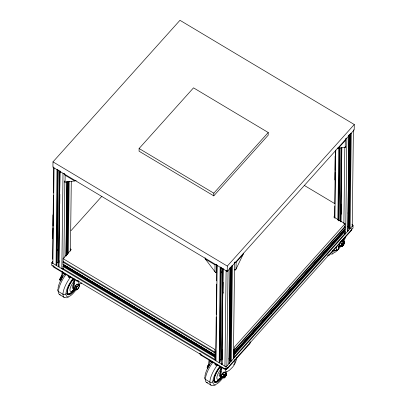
<?xml version="1.0" encoding="UTF-8"?>
<svg xmlns="http://www.w3.org/2000/svg" width="406" height="406" viewBox="0 0 406 406"><rect width="100%" height="100%" fill="white"/><g stroke="black" fill="none" stroke-linecap="round" stroke-linejoin="round"><path stroke-width="0.61" d="M52.607 261.753L51.76 262.697L51.729 265.372L226.035 369.592L353.007 228.02L353.042 225.345L351.956 224.696M52.993 161.872L52.927 167.226L227.238 271.441L354.205 129.869L354.271 124.515L179.965 20.3L52.993 161.872L227.299 266.087L227.238 271.441M52.618 238.758L52.912 214.891M52.607 259.256L52.988 228.273M53.019 225.746L53.389 195.398M53.419 192.87L53.729 167.576M79.028 281.328A3.081 2.512 0.7 0 1 76.622 280.886L54.211 267.488L54.216 266.864A3.081 2.512 0.7 0 1 53.059 265.494M56.48 265.052L57.642 169.576L56.997 169.657L56.079 265.204L56.876 264.524L57.875 170.058M56.804 264.687L57.962 169.845M57.144 250.472L57.16 249.208M57.545 217.596L57.561 216.332M59.073 260.611L59.048 262.509A1.385 1.132 0.7 0 0 58.017 262.301L59.134 170.621M58.794 266.432L59.961 170.962L58.895 266.96L58.718 266.564L59.119 266.072M59.357 237.221L59.479 227.101M59.768 203.71L59.88 194.225M59.469 237.617L59.484 236.353M60.261 172.494L60.281 171.23M214.875 359.411L62.976 268.594L63.153 266.077L63.798 265.443L215.703 356.27L214.911 357.209L214.875 359.411A1.385 0.467 -59.1 0 0 215.682 359.305L215.789 350.454M215.743 354.245L215.195 355.067L63.057 264.372L63.052 262.169A1.385 0.467 -59.1 0 1 63.432 261.083M70.192 248.949L71.258 249.588L63.097 258.688L63.062 261.368L214.962 352.185L215.779 351.271A1.385 0.467 -59.1 0 0 214.952 352.987L214.936 355.164L215.195 355.067M63.458 262.261L63.534 261.418M63.813 265.955L63.828 264.692M63.904 258.368L64.838 181.868M65.691 274.106L64.909 274.882L64.6 274.354A9.242 7.531 0.7 0 1 63.372 272.766M65.077 274.791L65.087 274.344L64.6 274.354M65.945 256.079L66.858 181.472M66.056 255.973L66.96 182M66.356 236.175L66.371 234.912M66.442 235.962L66.457 234.698M66.848 203.086L66.863 201.823M67.081 202.934L67.097 201.67M66.746 254.907L67.64 181.563M67.086 254.77L67.985 181.431M67.178 254.562L68.066 181.852M67.635 254.197L68.523 181.487M68.284 253.486L69.167 181.406M68.325 277.029L68.198 276.202L68.325 277.029A9.242 7.531 0.7 0 0 71.309 277.567M70.436 251.091L71.283 181.538M76.622 280.886L76.627 280.262A3.081 2.512 0.7 0 0 78.576 280.749M78.734 281.419L78.693 284.56L81.809 282.941M139.106 148.52L139.07 151.199L213.774 195.865L268.193 135.188L268.224 132.513L193.52 87.848L139.106 148.52L213.81 193.185L213.774 195.865M250.197 342.339A3.081 2.512 0.7 0 1 249.609 343.923L227.842 368.191A3.081 2.512 0.7 0 1 223.539 368.724L201.127 355.326L201.137 354.702A3.081 2.512 0.7 0 1 199.98 353.332M212.612 361.944L211.825 362.725L211.516 362.193A9.242 7.531 0.7 0 1 210.288 360.609M211.998 362.629L212.617 361.497M215.723 272.375A2.253 1.837 83.3 0 1 214.936 271.71L215.013 264.864L205.451 259.145A2.253 1.837 83.3 0 1 204.979 258.13A1.248 0.421 -59.1 0 1 205.131 257.83M214.962 352.185L214.992 349.505L215.809 348.597M215.246 364.872L215.114 364.045L215.246 364.872A9.242 7.531 0.7 0 0 218.23 365.405M215.287 358.407L215.307 359.071L215.687 358.904M215.302 357.321L215.317 357.732L215.566 357.62M215.342 354.164L215.622 353.261M215.353 353.078L215.774 351.672M216.667 271.822L216.753 264.951M215.819 347.922L216.195 316.944M216.231 314.411L216.601 284.063M216.637 280.901L216.834 264.737M219.58 362.568L220.747 267.097L220.138 267.194L219.184 362.72L219.976 362.04L220.976 267.574M219.905 362.203L221.067 267.366M221.057 272.857L221.072 271.594M220.016 359.955L221.118 359.817L222.239 268.143M221.894 363.954L223.061 268.483L221.996 364.481L221.823 364.08L222.224 363.588M222.158 359.396L222.28 349.277M222.569 325.886L222.691 315.767M222.975 292.376L223.102 282.256M223.082 293.406L223.097 292.142M223.539 368.724L223.549 368.1A3.081 2.512 0.7 0 0 227.852 367.567L227.842 368.191M225.65 369.262L225.614 372.403L229.324 370.353L232.521 367.227A20.919 19.366 -88.1 0 0 234.206 364.811L235.911 361.218L236.972 357.402M226.035 369.592L226.071 366.912L353.042 225.345M229.568 324.841L229.583 323.577M230.293 291.599L230.309 290.336M228.669 358.884L229.771 358.747L230.892 267.067M230.618 361.198L231.785 265.727L232.405 265.676L231.268 361.117L230.867 361.274L230.019 360.67L231.242 266.3M230.172 360.929L231.324 266.722M233.689 356.128L233.683 356.676A0.695 0.325 41.9 0 1 233.272 356.818M233.739 351.885L233.607 351.256M233.754 350.799L233.76 350.251A0.695 0.325 41.9 0 0 233.597 349.87M234.759 262.185A1.385 1.132 0.7 0 1 234.582 263.25L233.414 358.721A1.385 1.132 0.7 0 0 233.206 357.209A1.385 0.655 41.9 0 0 234.242 357.011L234.267 354.869L344.912 231.527L344.679 231.136L343.841 230.715L233.572 353.702M233.47 352.474L234.277 352.763L234.318 350.586A1.385 0.655 41.9 0 0 233.623 349.414M234.871 363.583L234.922 359.396M235.013 269.965A1.248 1.015 0.7 0 0 235.348 269.934A2.253 2.05 82.4 0 0 236.033 269.092L236.125 262.246L243.087 254.481A2.253 2.05 82.4 0 0 243.336 253.374A1.248 0.589 41.9 0 0 243.133 253.121M249.609 343.923L249.619 343.298A3.081 2.512 0.7 0 0 250.203 341.715M327.743 255.871A3.081 2.512 0.7 0 0 329.418 254.938L329.428 254.313A3.081 2.512 0.7 0 1 327.754 255.247M334.823 179.939L335.112 156.071M334.605 217.352L334.742 205.969M334.772 203.442L335.153 172.459M335.183 169.931L335.417 150.961M334.914 218.296L335.752 150.012M336.493 246.736L336.447 250.324L333.164 250.629M337.868 220.062L338.746 147.982M338.513 219.981L339.396 147.906M338.741 220.463L339.629 147.748M338.822 220.884L339.71 148.175M339.609 161.253L339.624 159.989M339.72 161.146L339.736 159.883M340.005 221.026L340.903 147.682M340.827 221.366L341.73 147.393M340.928 221.894L341.842 147.287M341.121 214.282L341.243 204.162M341.522 181.401L341.649 171.286M341.593 184.963L341.613 183.7M343.806 229.979L343.801 231.222M343.882 223.655L344.816 147.155M337.457 147.951A1.248 0.589 41.9 0 1 337.655 148.205A2.253 0.548 25.7 0 0 338.33 148.276L345.217 147.368L345.303 140.512A2.263 2.06 82.4 0 0 345.552 139.425L345.465 138.948M234.242 357.011L344.887 233.643L344.912 231.527M233.917 352.743L344.562 229.375L344.912 229.415L344.968 227.218A1.385 0.655 41.9 0 0 344.466 226.243M345.009 223.736L344.978 226.411L234.328 349.784L234.363 347.105L345.009 223.736L333.803 217.037L334.62 216.129M348.201 213.657L348.216 212.394M348.612 180.147L348.627 178.884M349.023 146.637L349.038 145.373M348.439 213.505L348.455 212.242M348.85 179.995L348.866 178.731M347.48 226.416L348.581 226.279L349.698 134.599M350.043 134.467L348.83 228.233L349.678 228.801L350.073 228.649L351.241 133.178L350.632 133.275L349.429 228.73M348.982 228.461L350.134 134.254M329.418 254.938L351.185 230.669L351.195 230.04A3.081 2.512 0.7 0 0 351.784 228.456M64.63 173.768L64.671 174.25A2.263 1.842 83.3 0 0 65.138 175.245M214.901 357.295L63.001 266.478M234.292 352.723L344.943 229.329M61.301 279.495L62.214 271.619M62.133 278.049L62.839 271.99M74.034 289.64A4.014 1.35 -59.1 0 1 73.166 288.534L74.293 278.841M75.749 289.26A4.014 1.35 -59.1 0 1 73.79 288.905L74.841 279.82M208.217 367.339L209.06 360.066M209.054 365.892L209.684 360.437M221.087 377.428A4.014 1.35 -59.1 0 1 220.088 376.372L221.138 367.288M222.838 376.925A4.014 1.35 -59.1 0 1 220.707 376.748L221.833 367.054M215.307 357.295L215.708 356.732L214.622 356.057M74.425 288.361L75.191 286.25A2.913 0.979 -59.1 0 1 75.404 285.895L76.901 284.225A2.913 0.979 -59.1 0 1 77.11 284.109L79.302 285.423A2.913 0.979 -59.1 0 1 79.297 285.662A5.232 4.273 61.2 0 1 79.058 286.803A5.232 4.273 61.2 0 1 78.531 287.773A2.913 0.979 -59.1 0 1 78.322 288.133A5.232 4.268 0.7 0 1 77.713 289.052A5.232 4.268 0.7 0 1 76.82 289.798A2.913 0.979 -59.1 0 1 76.612 289.914L74.42 288.605A2.913 0.979 -59.1 0 1 74.425 288.361L76.825 289.803M236.038 269.097L243.087 254.481M74.039 289.463L73.268 290.98L72.948 290.848M230.075 360.533L230.471 360.086M71.035 230.644L101.86 196.271M213.81 193.185L268.224 132.513M216.545 271.447L215.723 272.365A1.248 1.015 0.7 0 0 216.053 272.314M227.299 266.087L354.271 124.515M338.335 148.281L345.303 140.512M215.424 354.154L215.682 353.865M289.082 288.565L289.93 287.626M289.077 289.113L289.92 288.174M234.318 350.586L344.968 227.218M344.095 230.765L233.45 354.133L234.262 354.844M233.952 353.631L235.257 352.19M237.368 349.835L239.053 347.952M241.59 345.13L242.433 344.186M244.544 341.832L246.234 339.949M247.924 338.066L249.614 336.183M252.146 333.356L252.994 332.412M255.105 330.063L256.79 328.175M258.48 326.292L260.17 324.409M265.661 318.289L267.351 316.406M269.041 314.523L270.731 312.64M276.217 306.515L277.907 304.632M279.597 302.749L281.708 300.394M286.778 294.746L288.468 292.863M290.153 290.98L292.269 288.625M297.334 282.972L299.024 281.089M301.135 278.734L302.825 276.851M307.89 271.203L309.58 269.32M311.691 266.965L313.381 265.082M315.919 262.256L316.761 261.312M318.451 259.429L320.141 257.546M322.252 255.191L323.942 253.308M326.475 250.482L327.317 249.543M329.007 247.66L330.697 245.772M332.808 243.422L334.498 241.534M337.031 238.713L337.878 237.769M339.568 235.886L341.253 234.003M237.474 349.982L238.322 349.043M245.503 341.04L246.346 340.096M248.036 338.213L248.878 337.269M256.059 329.266L256.902 328.322M258.592 326.439L259.439 325.5M266.615 317.492L267.463 316.553M277.176 305.723L278.019 304.779M279.709 302.896L280.551 301.957M287.732 293.949L288.575 293.01M298.288 282.18L299.136 281.236M308.849 270.406L309.692 269.467M319.405 258.637L320.253 257.693M329.966 246.863L330.809 245.919M340.522 235.089L341.365 234.15M233.897 354.402L344.542 231.034M234.967 353.631L233.526 355.499M252.283 334.321L253.126 333.382M270.863 313.605L271.71 312.661M326.185 251.923L327.033 250.979M212.003 362.182L211.516 362.193M216.195 264.392L215.804 264.61A2.263 0.766 -37 0 1 215.018 264.859M68.34 297.359L66.655 297.842M333.159 253.745L331.474 254.222M215.256 385.203L212.998 385.7M340.766 245.437A4.014 1.35 -59.1 0 1 339.639 246.33L338.371 246.681L338.751 248.345L338.015 249.604A20.919 6.532 24.1 0 1 337.026 250.167L336.569 250.299M56.363 262.504L58.017 262.301M225.046 376.509L225.284 376.484A1.254 0.421 -59.1 0 0 225.949 374.697A1.254 0.421 -59.1 0 0 224.675 376.057A1.254 0.421 -59.1 0 0 225.249 376.524M68.309 276.577L68.33 276.587A9.242 7.531 0.7 0 0 70.553 277.059M215.226 364.421L215.251 364.426A9.242 7.531 0.7 0 0 217.469 364.903M219.864 378.691L220.189 378.823L220.96 377.301A7.085 2.385 -59.1 0 1 216.84 377.849A7.085 2.385 -59.1 0 1 221.057 369.095L220.336 366.679A10.485 3.527 -59.1 0 0 214.099 380.057A10.485 3.527 -59.1 0 0 221.087 377.758M304.398 185.476L334.889 203.705M342.679 239.687L343.303 240.058A4.014 1.35 -59.1 0 1 343.121 241.408M340.426 242.23A5.232 4.268 0.7 0 1 340.964 241.438A5.232 4.268 0.7 0 1 341.862 240.692A2.913 0.979 -59.1 0 1 342.065 240.575L344.521 242.042A2.913 0.979 -59.1 0 1 344.516 242.286A5.232 4.273 61.2 0 1 344.278 243.422A5.232 4.273 61.2 0 1 343.75 244.392M341.857 240.692L344.516 242.286M340.36 242.362L342.075 243.387A5.232 4.268 0.7 0 0 342.968 242.636A5.232 4.268 0.7 0 0 343.572 241.717A2.913 0.979 -59.1 0 1 343.786 241.6L344.501 242.032M343.75 244.397A2.913 0.979 -59.1 0 1 343.537 244.752A5.232 4.268 0.7 0 1 342.933 245.671A5.232 4.268 0.7 0 1 342.04 246.417A2.913 0.979 -59.1 0 1 341.832 246.538L341.096 246.097A2.913 0.979 -59.1 0 1 341.101 245.853A5.232 4.273 61.2 0 0 341.624 244.884A5.232 4.273 61.2 0 0 341.862 243.742L340.147 242.717A5.232 4.273 61.2 0 0 339.624 243.686A5.232 4.273 61.2 0 0 339.386 244.828A2.913 0.979 -59.1 0 0 339.38 245.067L340.111 245.508A2.913 0.979 -59.1 0 0 340.248 245.437M339.38 244.828L342.04 246.422M339.38 245.067L341.832 246.538M339.015 245.96L339.639 246.33M336.401 249.791L337.026 250.167M234.272 269.29L235.348 269.934M63.097 258.688L214.992 349.505M63.052 262.169L214.952 352.987M233.582 364.436L234.206 364.811M63.026 264.281L214.926 355.103M215.52 355.58L64.711 265.412A1.385 0.467 -59.1 0 1 64.249 266.148M127.514 303.343L128.6 303.992M129.692 304.642L130.778 305.297M204.279 349.241L205.365 349.891M63.605 265.544L215.5 356.361M88.315 280.536L89.401 281.191M91.035 282.165L92.669 283.139M99.201 287.047L100.835 288.021M110.092 293.558L111.726 294.533M112.812 295.187L113.903 295.837M115.537 296.811L116.623 297.466M118.258 298.44L119.892 299.415M120.978 300.07L122.069 300.719M123.703 301.694L124.789 302.348M159.634 323.181L161.268 324.155M162.359 324.805L163.445 325.46M165.08 326.434L166.171 327.084M167.8 328.063L169.434 329.038M175.971 332.945L177.6 333.92M184.136 337.828L185.222 338.477M186.856 339.457L188.491 340.431M206.456 351.175L207.547 351.824M63.275 265.905L215.175 356.727M51.76 262.697L226.071 366.912M226.619 373.5L224.163 372.033A2.913 0.979 -59.1 0 0 223.955 372.15A5.232 4.268 0.7 0 0 223.067 372.901A5.232 4.268 0.7 0 0 222.463 373.819A2.913 0.979 -59.1 0 0 222.244 374.175A5.232 4.273 61.2 0 0 221.722 375.144A5.232 4.273 61.2 0 0 221.483 376.286A2.913 0.979 -59.1 0 0 221.478 376.524L223.929 377.996A2.913 0.979 -59.1 0 0 224.137 377.879A5.232 4.268 0.7 0 0 225.031 377.128A5.232 4.268 0.7 0 0 225.635 376.21A2.913 0.979 -59.1 0 0 225.848 375.854A5.232 4.273 61.2 0 0 226.375 374.88A5.232 4.273 61.2 0 0 226.609 373.738A2.913 0.979 -59.1 0 0 226.619 373.5L225.883 373.058A2.913 0.979 -59.1 0 0 225.675 373.175A5.232 4.268 0.7 0 1 225.066 374.093A5.232 4.268 0.7 0 1 224.173 374.845A2.913 0.979 -59.1 0 0 223.965 375.2A5.232 4.273 61.2 0 1 223.721 376.342A5.232 4.273 61.2 0 1 223.193 377.311A2.913 0.979 -59.1 0 0 223.193 377.555L223.914 377.986M76.901 284.225L79.297 285.662M223.955 372.15L226.614 373.743M75.521 285.296L76.145 285.667M222.437 373.134L223.061 373.51M59.915 279.932L59.885 279.912A2.913 0.979 -59.1 0 1 59.87 279.663A5.232 4.273 61.2 0 1 60.108 278.521A5.232 4.273 61.2 0 1 60.636 277.552A2.913 0.979 -59.1 0 1 60.849 277.191L61.707 277.709M75.404 285.895L76.861 286.768A5.232 4.268 0.7 0 0 77.749 286.017A5.232 4.268 0.7 0 0 78.353 285.093A2.913 0.979 -59.1 0 1 78.566 284.982L79.287 285.413M222.458 373.819L224.178 374.845M60.636 277.552L61.494 278.064M75.191 286.25L76.648 287.123A5.232 4.273 61.2 0 1 76.404 288.265A5.232 4.273 61.2 0 1 75.881 289.234A2.913 0.979 -59.1 0 0 75.881 289.478L76.597 289.909M224.584 372.53A2.619 0.883 -59.1 0 0 222.189 374.144L223.965 375.2M59.87 279.663L61.159 280.434M221.478 376.286L224.137 377.879M59.865 279.901L60.727 280.414M73.166 288.534L73.79 288.905M220.088 376.372L220.707 376.748M59.581 294.624L64.062 297.309M206.497 382.467L210.978 385.147M222.209 376.966L221.706 376.666M60.601 280.343L59.997 279.983M224.396 372.17L224.899 372.475A2.913 0.979 -59.1 0 1 224.894 372.713A5.232 4.273 61.2 0 0 224.772 372.896M77.11 284.109L77.845 284.55A2.913 0.979 -59.1 0 1 77.84 284.794M74.42 288.605L75.156 289.047A2.913 0.979 -59.1 0 0 75.364 288.93M207.227 368.009L207.207 367.998A2.913 0.979 -59.1 0 1 207.187 367.74A5.232 4.273 61.2 0 1 207.425 366.598A5.232 4.273 61.2 0 1 207.953 365.633A2.913 0.979 -59.1 0 1 208.161 365.273A5.232 4.268 0.7 0 1 208.77 364.355A5.232 4.268 0.7 0 1 208.867 364.253M342.085 240.585L342.801 241.017A2.913 0.979 -59.1 0 1 342.796 241.255A5.232 4.273 61.2 0 0 342.715 241.377M219.859 378.935L220.605 379.427M72.943 291.092L73.689 291.589M342.974 243.27L343.202 243.575M205.451 259.145L214.931 271.715M225.071 374.728L225.3 375.032M235.044 262.007L235.455 262.174A2.263 0.548 25.7 0 0 236.119 262.24M351.774 229.08A3.081 2.512 0.7 0 1 351.185 230.669M345.841 236.165A13.246 4.456 -59.1 0 1 343.506 241.88M341.015 246A13.246 4.456 -59.1 0 1 331.271 252.41M330.469 253.943A15.403 5.182 -59.1 0 1 330.017 253.989M344.359 238.007A11.089 3.73 -59.1 0 1 342.887 241.474M340.395 245.6A11.089 3.73 -59.1 0 1 338.508 247.97M336.63 249.797A11.089 3.73 -59.1 0 1 332.742 250.959M334.6 250.197A11.008 3.705 -59.1 0 1 332.808 250.735M333.625 250.304A10.586 3.563 -59.1 0 1 333.001 250.365M343.141 239.23A10.485 3.527 -59.1 0 1 342.862 239.885M338.99 246.3A10.485 3.527 -59.1 0 1 338.538 246.848M334.331 250.304A10.485 3.527 -59.1 0 1 333.103 250.421M338.558 246.173A7.085 2.385 -59.1 0 1 338.254 246.478M339.01 245.28A3.081 1.035 -59.1 0 1 338.843 245.27M340.847 241.585A2.619 0.883 -59.1 0 1 342.491 241.301M340.01 245.204A2.619 0.883 -59.1 0 1 340.147 242.595M341.862 243.742A2.913 0.979 -59.1 0 1 342.075 243.387M222.61 374.129A1.573 0.528 -59.1 0 1 223.127 373.434M211.511 362.639A9.242 7.531 0.7 0 1 209.988 360.477M233.983 357.016A12.571 10.246 0.7 0 1 233.313 357.529M201.127 355.326A3.081 2.512 0.7 0 1 199.864 353.403M212.566 385.406A15.403 5.182 -59.1 0 1 210.288 379.072A15.403 5.182 -59.1 0 1 217.403 365.024M212.886 381.701A2.157 1.756 0.7 0 1 209.872 382.076L205.39 379.392A2.157 1.756 0.7 0 1 204.827 377.047M207.633 382.767A15.403 5.182 -59.1 0 1 205.913 375.971A15.403 5.182 -59.1 0 1 212.922 362.345M226.431 371.647A13.246 4.456 -59.1 0 1 225.604 373.337M223.117 377.458A13.246 4.456 -59.1 0 1 213.054 383.162A13.246 4.456 -59.1 0 1 219.925 366.329M222.493 377.057A11.089 3.73 -59.1 0 1 214.216 381.143A11.089 3.73 -59.1 0 1 220.762 366.577M220.803 377.813A11.008 3.705 -59.1 0 1 214.14 381.899M220.773 377.61A10.586 3.563 -59.1 0 1 213.734 380.138M220.194 375.748A3.172 1.066 -59.1 0 1 219.189 374.829A3.172 1.066 -59.1 0 1 221.031 371.358M220.625 376.25A3.081 1.035 -59.1 0 1 220.615 376.134M204.944 376.352A13.246 4.456 -59.1 0 1 211.394 362.274M207.633 368.161A2.619 0.883 -59.1 0 1 207.375 366.775A2.619 0.883 -59.1 0 1 208.902 364.223M222.321 376.56A2.619 0.883 -59.1 0 1 222.189 374.144M75.262 287.26A1.573 0.528 -59.1 0 1 75.318 287.078M64.595 274.801A9.242 7.531 0.7 0 1 63.067 272.639M54.211 267.488A3.081 2.512 0.7 0 1 52.963 265.747M60.296 294.898A15.403 5.182 -59.1 0 1 66 274.502M57.83 289.321A2.157 1.756 0.7 0 0 58.474 291.554L62.955 294.233A2.157 1.756 0.7 0 0 65.97 293.858M74.212 290.194A15.403 5.182 -59.1 0 1 73.567 291.056M66.137 297.446A15.403 5.182 -59.1 0 1 63.28 291.65A15.403 5.182 -59.1 0 1 70.487 277.181M79.515 283.809A13.246 4.456 -59.1 0 1 78.683 285.499M76.196 289.62A13.246 4.456 -59.1 0 1 66.132 295.319A13.246 4.456 -59.1 0 1 73.009 278.486M75.572 289.219A11.089 3.73 -59.1 0 1 67.33 293.492A11.089 3.73 -59.1 0 1 73.369 279.287M73.887 289.975A11.008 3.705 -59.1 0 1 66.731 293.325M73.044 288.037A3.172 1.066 -59.1 0 1 72.309 286.824A3.172 1.066 -59.1 0 1 74.115 283.52M74.191 288.899A3.081 1.035 -59.1 0 1 74.105 288.899M73.75 288.615A3.081 1.035 -59.1 0 1 73.704 288.412M73.735 289.788A7.085 2.385 -59.1 0 1 69.923 289.854A7.085 2.385 -59.1 0 1 74.141 281.251L73.42 278.841A10.485 3.527 -59.1 0 0 67.183 292.218A10.485 3.527 -59.1 0 0 74.171 289.914M73.856 289.772A10.586 3.563 -59.1 0 1 67.254 293.513M58.028 288.514A13.246 4.456 -59.1 0 1 64.473 274.431M75.237 287.204A1.665 0.558 -59.1 0 1 75.303 287.006M75.546 286.484A1.665 0.558 -59.1 0 1 75.729 286.169M75.161 287.27A1.543 0.518 -59.1 0 1 75.719 286.047M60.626 278.277A1.543 0.518 -59.1 0 1 60.697 278.09M60.991 277.501A1.543 0.518 -59.1 0 1 61.504 276.821M60.469 278.323A1.254 0.421 -59.1 0 1 61.514 276.638M76.648 287.123A2.913 0.979 -59.1 0 1 76.861 286.768M60.707 279.937A2.619 0.883 -59.1 0 1 60.032 278.78A2.619 0.883 -59.1 0 1 61.945 275.811M61.915 275.847A5.232 4.268 0.7 0 0 61.453 276.273A5.232 4.268 0.7 0 0 60.854 277.197M345.582 146.667A1.076 0.944 43.7 0 1 345.628 146.916M345.384 146.901A1.248 1.015 0.7 0 1 345.45 147.17A2.253 0.548 25.7 0 1 345.212 147.363M337.462 148.56A1.076 0.538 54.9 0 1 337.127 148.251M216.621 271.797A1.076 1.005 -39.2 0 1 216.048 272.299M216.494 264.996A4.161 1.959 41.9 0 1 216.819 266.24M235.018 269.929A1.076 0.949 43.8 0 1 234.531 269.696M234.972 262.225A1.741 0.787 -32.2 0 1 234.754 262.266M234.429 263.012A4.161 1.401 -59.1 0 1 234.506 262.763M64.361 181.751A1.076 1 -40.2 0 1 64.559 180.883M64.529 181.721A1.248 1.015 0.7 0 0 64.569 181.995A2.253 0.761 -37 0 0 65.051 182.096M74.699 180.959A2.253 0.761 -37 0 0 75.496 180.711A1.248 0.421 -59.1 0 1 75.643 180.411M76.11 180.391A1.076 0.685 -65.2 0 1 76.013 180.624M344.887 233.643A1.385 0.655 41.9 0 1 344.374 234.008M63.559 268.706A1.385 0.467 -59.1 0 1 62.976 268.594M64.321 173.403A1.385 1.132 0.7 0 1 63.011 173.255L61.844 268.726A1.385 1.132 0.7 0 0 63.514 268.711M53.48 166.922A1.385 1.132 0.7 0 0 54.049 167.896L52.881 263.367A1.385 1.132 0.7 0 1 52.577 261.784M216.581 264.438A1.385 1.132 0.7 0 0 217.149 265.412L215.982 360.883A1.385 1.132 0.7 0 1 215.682 359.305M221.118 359.817A1.385 1.132 0.7 0 1 221.854 359.894M229.771 358.747A1.385 1.132 0.7 0 1 230.38 358.782M345.668 138.522A1.385 1.132 0.7 0 0 346.861 138.06L345.694 233.531A1.385 1.132 0.7 0 1 344.506 233.993M353.565 129.717A1.385 1.132 0.7 0 1 353.393 130.783L352.225 226.254A1.385 1.132 0.7 0 0 352.195 224.894M348.581 226.279A1.385 1.132 0.7 0 1 348.982 226.274M65.133 175.25L65.046 182.101L74.694 180.964L65.133 175.25M226.117 270.772L224.949 366.242A1.385 1.132 0.7 0 0 226.883 366.004L228.05 270.533A1.385 1.132 0.7 0 1 226.117 270.772M230.1 267.61L229.035 363.609L230.1 267.61M348.906 135.137L347.846 231.136L348.906 135.137M342.908 245.102A1.543 0.518 -59.1 0 0 343.77 242.854A1.543 0.518 -59.1 0 0 342.187 244.519A1.543 0.518 -59.1 0 0 342.892 245.092A1.543 0.518 -59.1 0 0 343.755 242.844A1.543 0.518 -59.1 0 0 342.202 244.529A1.543 0.518 -59.1 0 0 342.908 245.102M343.151 245.067A1.254 0.421 -59.1 0 0 343.852 243.24A1.254 0.421 -59.1 0 0 342.578 244.6A1.254 0.421 -59.1 0 0 343.151 245.067M342.928 245.666A2.619 0.883 -59.1 0 0 344.288 241.905A2.619 0.883 -59.1 0 0 341.619 244.879A2.619 0.883 -59.1 0 0 342.928 245.666M224.99 376.55A1.543 0.518 -59.1 0 0 225.853 374.302A1.543 0.518 -59.1 0 0 224.285 375.976A1.543 0.518 -59.1 0 0 224.99 376.55M225.025 377.128A2.619 0.883 -59.1 0 0 226.386 373.363A2.619 0.883 -59.1 0 0 223.716 376.342A2.619 0.883 -59.1 0 0 225.025 377.128M77.708 289.047A2.619 0.883 -59.1 0 0 79.074 285.281A2.619 0.883 -59.1 0 0 76.399 288.26A2.619 0.883 -59.1 0 0 77.708 289.047"/></g></svg>
